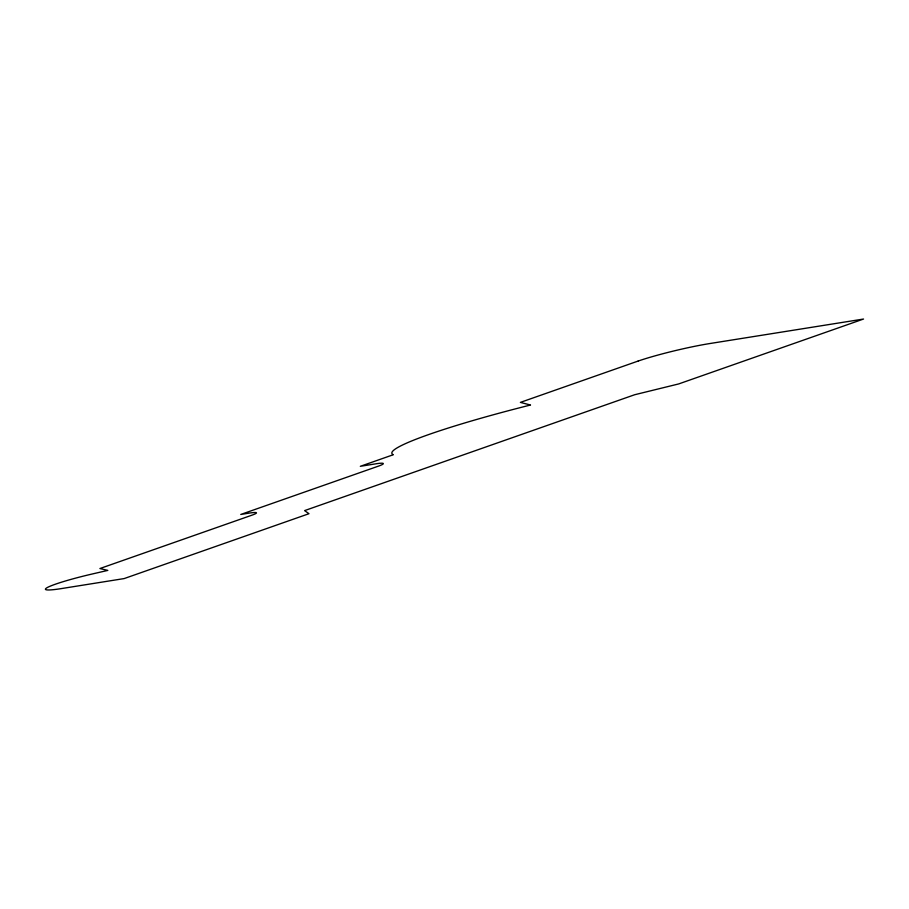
<?xml version="1.0" encoding="UTF-8"?>
<svg xmlns="http://www.w3.org/2000/svg" width="909" height="909" viewBox="0 0 909 909"><rect width="100%" height="100%" fill="white"/><g stroke="black" fill="none" stroke-linecap="round" stroke-linejoin="round"><path stroke-width="1.36" d="M638.163 361.043L520.391 402.392L530.504 405.016A168.563 14.987 -13.4 0 0 393.336 454.716L360.328 466.306L377.883 463.499A24.6 2.182 -13.4 0 1 379.405 465.794L240.76 514.46L248.839 513.165A21.43 1.909 -13.4 0 1 251.77 515.233L99.922 568.534L107.819 570.398L92.161 574.011A45.268 4.022 -13.4 0 0 48.984 586.714A45.268 4.022 -13.4 0 0 59.585 588.873L124.147 578.578L308.992 513.699L304.595 510.608L634.687 394.733L678.693 383.928L863.55 319.036L710.156 343.488A53.211 4.727 -13.4 0 0 638.163 361.043"/></g></svg>
